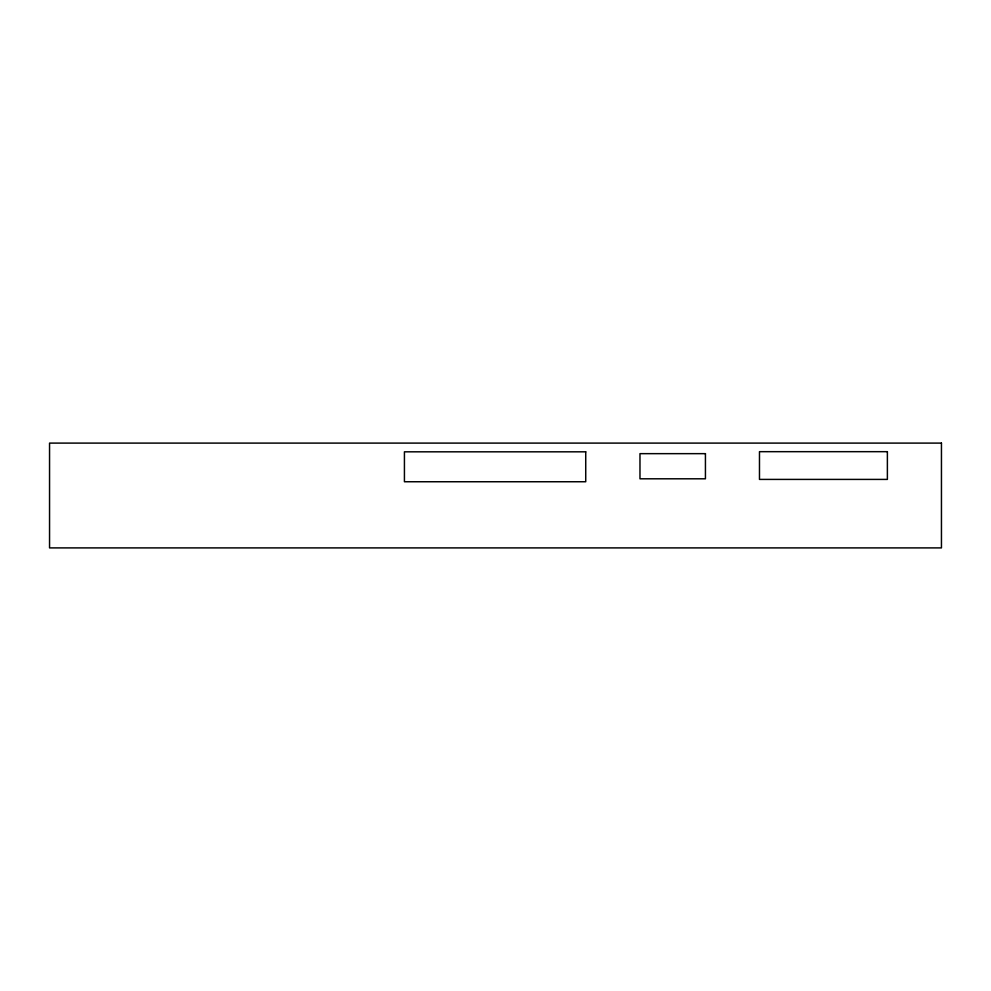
<?xml version="1.0" encoding="UTF-8"?>
<svg xmlns="http://www.w3.org/2000/svg" width="991" height="991" viewBox="0 0 991 991"><rect width="100%" height="100%" fill="white"/><g stroke="black" fill="none" stroke-linecap="round" stroke-linejoin="round"><path stroke-width="1.49" d="M941.45 443.101L49.55 443.101L49.55 547.899L941.45 547.899L941.45 443.101M887.379 451.673L759.478 451.673L759.478 479.409L887.379 479.409L887.379 451.673M585.731 451.822L404.427 451.822L404.427 481.75L585.731 481.75L585.731 451.822M705.431 453.655L639.975 453.655L639.975 478.802L705.431 478.802L705.431 453.655"/></g></svg>
